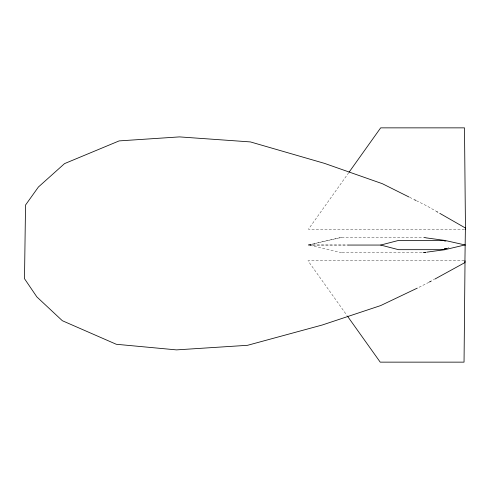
<?xml version="1.0" encoding="UTF-8"?>
<svg xmlns="http://www.w3.org/2000/svg" width="490" height="490" viewBox="0 0 490 490"><rect width="100%" height="100%" fill="white"/><g stroke="black" fill="none" stroke-linecap="round" stroke-linejoin="round"><path stroke-width="0.37" stroke-dasharray="2.45 1.84" d="M348.764 172.639L308.443 229.228L465.476 229.228M428.885 282.35L417.952 287.802M429.552 281.983L434.22 279.423M341.646 252.675L308.222 245L341.395 237.387L423.054 237.442M341.646 237.442L308.473 245.055L348.764 245.055M422.803 252.613L426.582 252.099M444.277 248.675L448.718 247.854M444.522 248.73L446.004 248.454M446.745 248.32L448.969 247.909M444.399 248.742L447.376 248.21M445.392 248.663L447.627 248.265M426.073 252.258L423.054 252.675L341.395 252.613M308.222 245L348.513 245M464.269 260.772L308.002 260.772L346.994 315.499M425.828 237.797L422.803 237.387L426.031 237.975M444.399 241.258L446.139 241.582M409.622 197.311L413.707 199.35M416.433 200.71L426.649 205.806L435.843 211.074M426.012 252.13L423.054 252.675L426.031 252.136"/><path stroke-width="0.73" d="M465.028 260.772L464.042 362.141L380.222 362.141L347.435 316.117M349.205 172.014L380.669 127.859L464.489 127.859L465.476 229.228M429.552 281.983L430.888 281.254M434.887 279.061L464.906 262.591L465.396 228.003L439.781 213.334M417.266 288.132L380.669 305.576L322.249 325.005L247.56 345.303L176.492 349.885L116.283 344.274L62.334 320.717L36.866 296.916L24.5 278.694L25.535 205.041L38.41 187.008L64.539 163.611L119.144 140.9L179.487 136.894L250.421 141.922L324.521 163.378L382.384 183.713L408.942 196.974M348.764 245.055L380.693 245.055L398.505 240.443L444.963 240.443L465.5 245.055M426.833 252.154L444.963 249.673L464.514 245.055M444.963 249.673L398.505 249.673L380.693 245.055M426.073 237.852L444.963 240.443M414.393 199.687L415.753 200.367M436.498 211.453L437.815 212.201"/></g></svg>
